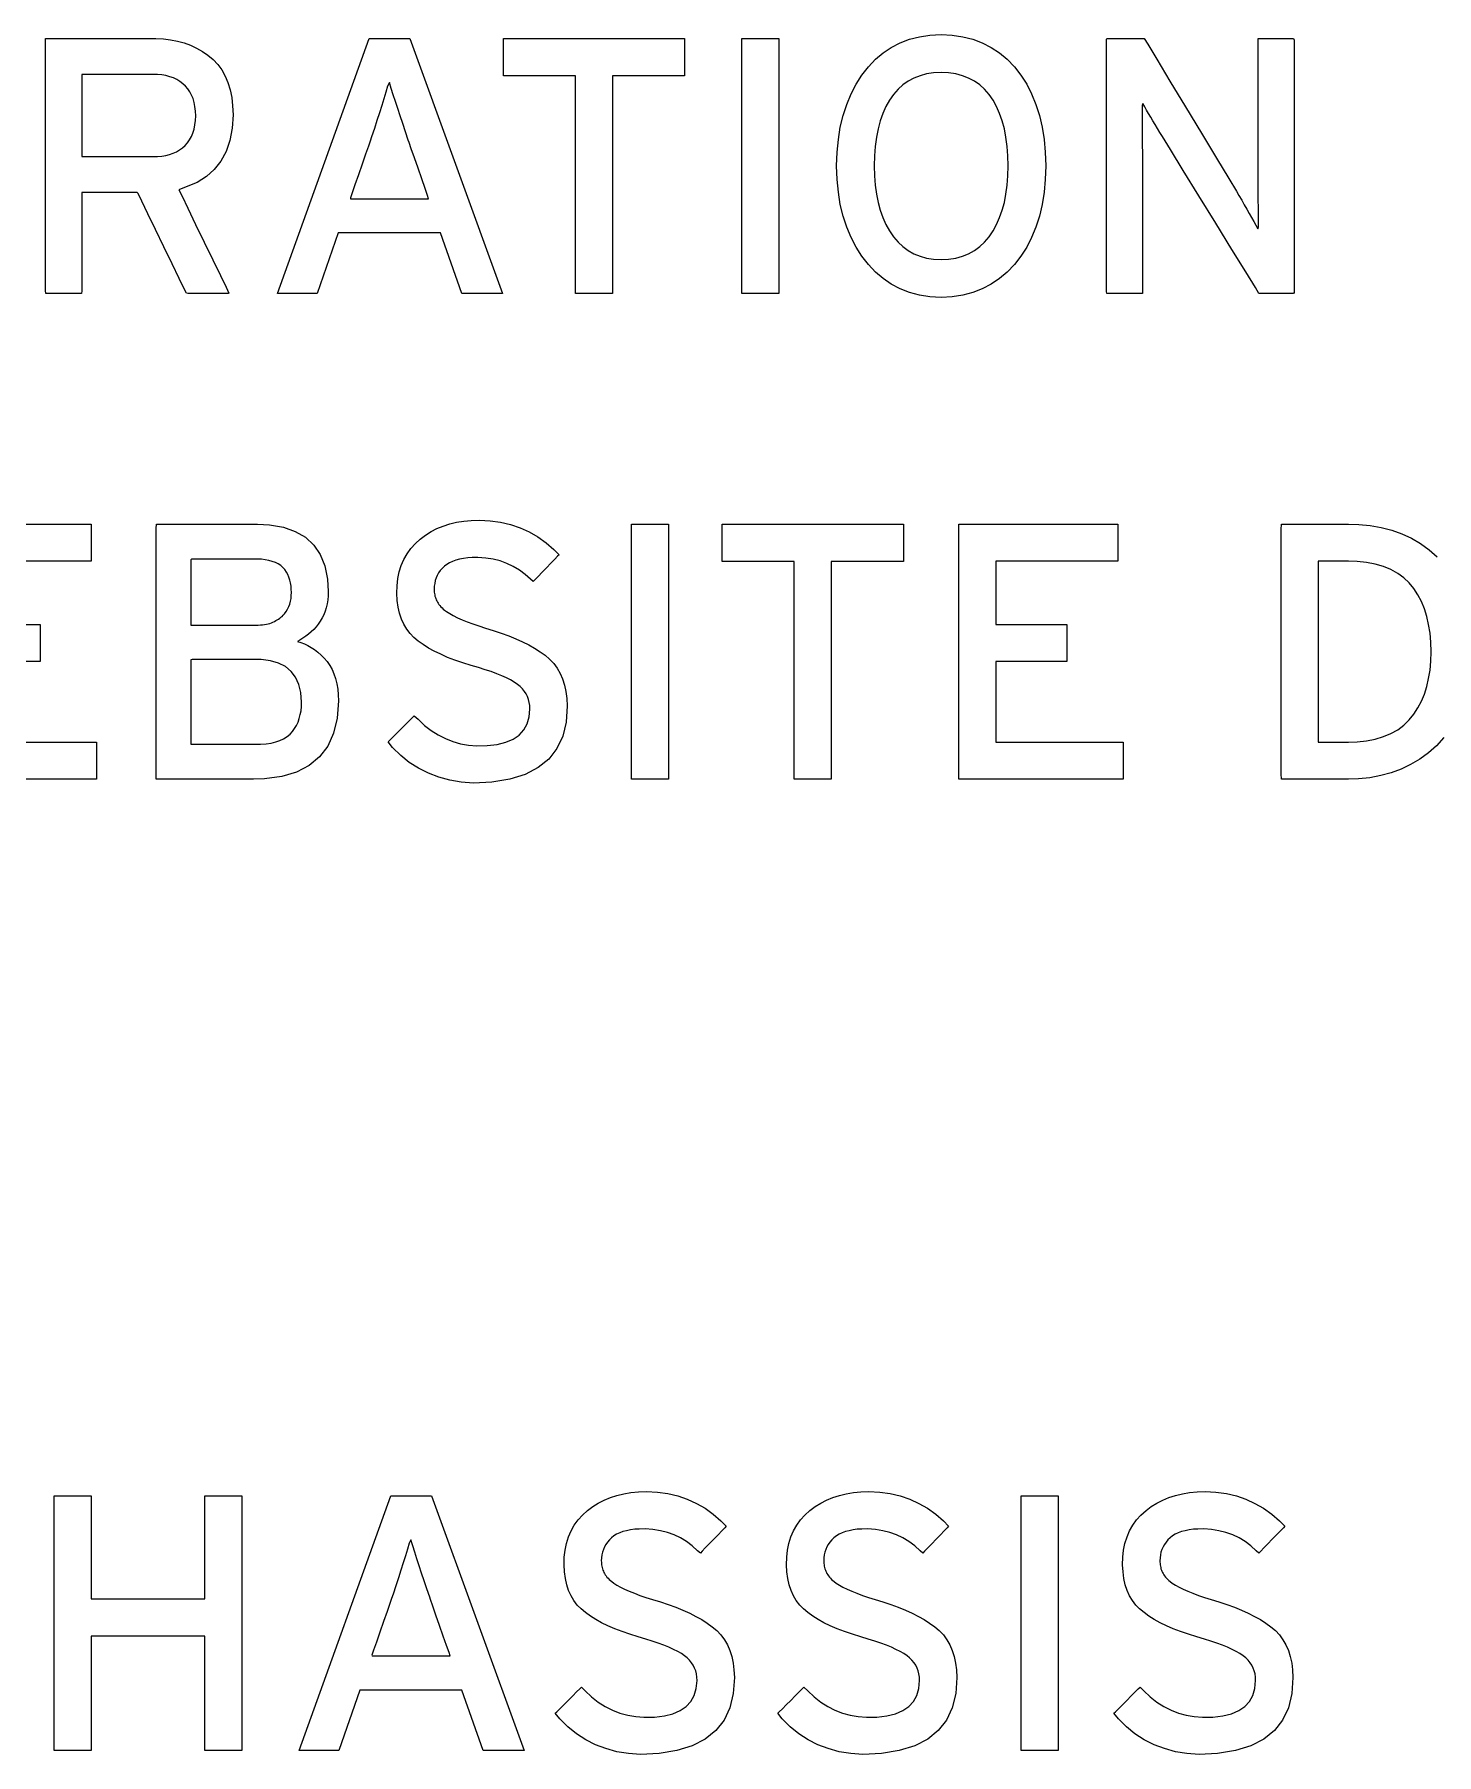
# Model space of a CAD drawing. Extents: x 1 to 47.7, y 0.2 to 33.4.
# Drawn here: x 10.44 to 11.884, y 23.892 to 25.662 of the extents above; entities that cross this region are included whole.
import ezdxf

# ---------------------------------------------------------------- set-up
doc = ezdxf.new("R2010")
doc.units = 0
doc.header["$MEASUREMENT"] = 0
doc.layers.add('6_0____DWG', color=7, linetype='CONTINUOUS')

msp = doc.modelspace()

# ---------------------------------------------------------------- linework, layer by layer
at = {"layer": '6_0____DWG'}
for points in [[(10.6445, 25.5798), (10.6435, 25.5658), (10.6411, 25.5532), (10.6373, 25.542), (10.632, 25.532), (10.6252, 25.5234), (10.617, 25.516), (10.6074, 25.51), (10.5963, 25.5054), (10.5888, 25.5025), (10.592, 25.4959), (10.5981, 25.4834), (10.606, 25.4669), (10.6149, 25.4486), (10.6237, 25.4304), (10.6315, 25.4142), (10.6374, 25.4021), (10.6403, 25.3961), (10.6396, 25.3958), (10.6359, 25.3958), (10.6301, 25.3958), (10.6229, 25.3958), (10.6153, 25.3958), (10.6081, 25.3958), (10.602, 25.3958), (10.5978, 25.3958), (10.5965, 25.3959), (10.5943, 25.4004), (10.5891, 25.4111), (10.5817, 25.4262), (10.5733, 25.4437), (10.5646, 25.4615), (10.5567, 25.4779), (10.5504, 25.4909), (10.5467, 25.4985), (10.5457, 25.4997), (10.5418, 25.4997), (10.5348, 25.4997), (10.5259, 25.4997), (10.516, 25.4997), (10.5063, 25.4997), (10.4978, 25.4997), (10.4916, 25.4997), (10.4888, 25.4997), (10.4887, 25.4971), (10.4887, 25.4878), (10.4887, 25.4737), (10.4887, 25.4567), (10.4887, 25.4388), (10.4887, 25.4218), (10.4887, 25.4077), (10.4887, 25.3985), (10.4886, 25.3958), (10.4868, 25.3958), (10.4827, 25.3958), (10.4772, 25.3958), (10.4709, 25.3958), (10.4645, 25.3958), (10.4587, 25.3958), (10.4542, 25.3958), (10.4517, 25.3958), (10.4514, 25.3988), (10.4514, 25.418), (10.4514, 25.4508), (10.4514, 25.4922), (10.4514, 25.5374), (10.4514, 25.5815), (10.4514, 25.6195), (10.4514, 25.6467), (10.4514, 25.6581), (10.4548, 25.6582), (10.4653, 25.6582), (10.4808, 25.6582), (10.4992, 25.6582), (10.5185, 25.6582), (10.5365, 25.6582), (10.5512, 25.6582), (10.5606, 25.6582), (10.565, 25.6582), (10.5728, 25.6578), (10.5802, 25.6569), (10.5874, 25.6555), (10.5942, 25.6536), (10.6008, 25.6513), (10.607, 25.6484), (10.613, 25.645), (10.6186, 25.6411), (10.6239, 25.6366), (10.6287, 25.6315), (10.6328, 25.6259), (10.6363, 25.6196), (10.6392, 25.6128), (10.6415, 25.6054), (10.6431, 25.5975), (10.6441, 25.5889)], [(11.4813, 25.5271), (11.4808, 25.5132), (11.4796, 25.4999), (11.4776, 25.4872), (11.4748, 25.4753), (11.4712, 25.464), (11.4668, 25.4534), (11.4617, 25.4435), (11.4558, 25.4343), (11.4491, 25.4256), (11.4417, 25.4178), (11.4337, 25.4111), (11.4252, 25.4053), (11.416, 25.4006), (11.4062, 25.3968), (11.3959, 25.3941), (11.385, 25.3923), (11.3735, 25.3916), (11.362, 25.3923), (11.3512, 25.3941), (11.341, 25.3968), (11.3314, 25.4006), (11.3223, 25.4053), (11.3139, 25.4111), (11.3061, 25.4178), (11.2988, 25.4256), (11.2921, 25.4343), (11.2861, 25.4435), (11.2808, 25.4534), (11.2764, 25.464), (11.2727, 25.4753), (11.2698, 25.4872), (11.2678, 25.4999), (11.2665, 25.5132), (11.266, 25.5271), (11.2665, 25.5411), (11.2678, 25.5544), (11.2698, 25.5671), (11.2727, 25.5791), (11.2764, 25.5904), (11.2808, 25.6011), (11.2861, 25.6111), (11.2921, 25.6205), (11.2988, 25.6291), (11.3061, 25.6368), (11.3139, 25.6434), (11.3223, 25.6491), (11.3314, 25.6538), (11.341, 25.6574), (11.3512, 25.6601), (11.362, 25.6618), (11.3735, 25.6624), (11.385, 25.6618), (11.3959, 25.6601), (11.4062, 25.6574), (11.416, 25.6538), (11.4252, 25.6491), (11.4337, 25.6434), (11.4417, 25.6368), (11.4491, 25.6291), (11.4558, 25.6205), (11.4617, 25.6111), (11.4668, 25.6011), (11.4712, 25.5904), (11.4748, 25.5791), (11.4776, 25.5671), (11.4796, 25.5544), (11.4808, 25.5411)], [(11.7008, 25.3958), (11.6972, 25.4018), (11.6873, 25.4179), (11.6731, 25.4409), (11.6564, 25.468), (11.6391, 25.4962), (11.6229, 25.5225), (11.6098, 25.5438), (11.6015, 25.5573), (11.5988, 25.5616), (11.5964, 25.5657), (11.594, 25.5697), (11.5917, 25.5736), (11.5894, 25.5774), (11.5873, 25.581), (11.5852, 25.5845), (11.5832, 25.588), (11.5813, 25.5913), (11.5805, 25.5891), (11.5806, 25.5828), (11.5806, 25.5763), (11.5806, 25.5696), (11.5806, 25.5627), (11.5807, 25.5556), (11.5807, 25.5482), (11.5808, 25.5407), (11.5809, 25.533), (11.5809, 25.5282), (11.5809, 25.516), (11.5809, 25.4976), (11.5809, 25.4755), (11.5809, 25.4522), (11.5809, 25.4301), (11.5809, 25.4117), (11.5809, 25.3995), (11.5809, 25.3958), (11.5792, 25.3958), (11.5753, 25.3958), (11.57, 25.3958), (11.5638, 25.3958), (11.5575, 25.3958), (11.5517, 25.3958), (11.5471, 25.3958), (11.5444, 25.3958), (11.544, 25.3977), (11.544, 25.4147), (11.544, 25.4456), (11.544, 25.4857), (11.544, 25.5303), (11.544, 25.5744), (11.544, 25.6135), (11.544, 25.6428), (11.544, 25.6574), (11.5447, 25.6582), (11.5479, 25.6582), (11.5529, 25.6582), (11.5591, 25.6582), (11.5657, 25.6582), (11.5721, 25.6582), (11.5776, 25.6582), (11.5814, 25.6582), (11.5828, 25.6582), (11.5863, 25.6524), (11.5957, 25.6368), (11.6092, 25.6143), (11.6252, 25.588), (11.6417, 25.5606), (11.6571, 25.535), (11.6697, 25.5142), (11.6776, 25.5011), (11.6802, 25.4966), (11.6831, 25.4918), (11.6858, 25.4871), (11.6884, 25.4825), (11.6909, 25.4782), (11.6933, 25.474), (11.6955, 25.4699), (11.6977, 25.4661), (11.6997, 25.4624), (11.7005, 25.4645), (11.7004, 25.471), (11.7003, 25.4777), (11.7003, 25.4846), (11.7002, 25.4916), (11.7002, 25.4989), (11.7002, 25.5063), (11.7001, 25.5139), (11.7001, 25.5217), (11.7001, 25.5265), (11.7001, 25.5386), (11.7001, 25.5569), (11.7001, 25.5789), (11.7001, 25.6021), (11.7001, 25.6241), (11.7001, 25.6424), (11.7001, 25.6546), (11.7002, 25.6582), (11.7019, 25.6582), (11.7057, 25.6582), (11.7111, 25.6582), (11.7173, 25.6582), (11.7236, 25.6582), (11.7293, 25.6582), (11.7339, 25.6582), (11.7366, 25.6582), (11.7371, 25.6564), (11.7371, 25.6394), (11.7371, 25.6084), (11.7371, 25.5683), (11.7371, 25.5238), (11.7371, 25.4796), (11.7371, 25.4405), (11.7371, 25.4113), (11.7371, 25.3967), (11.7364, 25.3958), (11.7334, 25.3958), (11.7287, 25.3958), (11.723, 25.3958), (11.7168, 25.3958), (11.7108, 25.3958), (11.7057, 25.3958), (11.7022, 25.3958)], [(11.4425, 25.5271), (11.4423, 25.5374), (11.4416, 25.5472), (11.4403, 25.5565), (11.4387, 25.5652), (11.4365, 25.5733), (11.4338, 25.581), (11.4307, 25.5881), (11.4271, 25.5947), (11.423, 25.6006), (11.4184, 25.6059), (11.4134, 25.6104), (11.4079, 25.6143), (11.4019, 25.6174), (11.3955, 25.6199), (11.3886, 25.6217), (11.3813, 25.6228), (11.3735, 25.6233), (11.3658, 25.6228), (11.3586, 25.6217), (11.3519, 25.6199), (11.3456, 25.6174), (11.3397, 25.6143), (11.3342, 25.6104), (11.3292, 25.6059), (11.3247, 25.6006), (11.3205, 25.5947), (11.3168, 25.5881), (11.3136, 25.581), (11.3109, 25.5733), (11.3087, 25.5652), (11.307, 25.5565), (11.3058, 25.5472), (11.305, 25.5374), (11.3048, 25.5271), (11.305, 25.5169), (11.3058, 25.5073), (11.307, 25.4981), (11.3087, 25.4895), (11.3109, 25.4814), (11.3136, 25.4738), (11.3168, 25.4668), (11.3205, 25.4603), (11.3247, 25.4542), (11.3292, 25.4487), (11.3342, 25.444), (11.3397, 25.4399), (11.3456, 25.4366), (11.3519, 25.4341), (11.3586, 25.4322), (11.3658, 25.4312), (11.3735, 25.4308), (11.3813, 25.4312), (11.3886, 25.4322), (11.3955, 25.4341), (11.4019, 25.4366), (11.4079, 25.4399), (11.4134, 25.444), (11.4184, 25.4487), (11.423, 25.4542), (11.4271, 25.4603), (11.4307, 25.4668), (11.4338, 25.4738), (11.4365, 25.4814), (11.4387, 25.4895), (11.4403, 25.4981), (11.4416, 25.5073), (11.4423, 25.5169)], [(10.6061, 25.5787), (10.6059, 25.5835), (10.6053, 25.5881), (10.6045, 25.5923), (10.6033, 25.5963), (10.6018, 25.6), (10.6, 25.6033), (10.5979, 25.6064), (10.5955, 25.6091), (10.5928, 25.6117), (10.5898, 25.614), (10.5866, 25.6159), (10.5831, 25.6176), (10.5794, 25.6189), (10.5754, 25.62), (10.5712, 25.6207), (10.5668, 25.6211), (10.5628, 25.6213), (10.5591, 25.6213), (10.5509, 25.6213), (10.5396, 25.6213), (10.5267, 25.6213), (10.5137, 25.6213), (10.5021, 25.6213), (10.4933, 25.6213), (10.4889, 25.6213), (10.4887, 25.6195), (10.4887, 25.6122), (10.4887, 25.6006), (10.4887, 25.5864), (10.4887, 25.5714), (10.4887, 25.5573), (10.4887, 25.5457), (10.4887, 25.5383), (10.4889, 25.5366), (10.4933, 25.5366), (10.5021, 25.5366), (10.5137, 25.5366), (10.5267, 25.5366), (10.5396, 25.5366), (10.5509, 25.5366), (10.5591, 25.5366), (10.5628, 25.5366), (10.5667, 25.5367), (10.5711, 25.5371), (10.5752, 25.5378), (10.5791, 25.5388), (10.5828, 25.5401), (10.5862, 25.5417), (10.5895, 25.5435), (10.5924, 25.5457), (10.5952, 25.5482), (10.5977, 25.5509), (10.5998, 25.5539), (10.6017, 25.5573), (10.6032, 25.5609), (10.6044, 25.5649), (10.6053, 25.5692), (10.6059, 25.5738)], [(10.8249, 25.5537), (10.822, 25.5623), (10.8192, 25.5706), (10.8166, 25.5785), (10.8141, 25.5861), (10.8117, 25.5933), (10.8095, 25.6002), (10.8074, 25.6067), (10.8055, 25.6129), (10.8037, 25.6093), (10.8019, 25.603), (10.7998, 25.5962), (10.7976, 25.5891), (10.7952, 25.5816), (10.7927, 25.5738), (10.79, 25.5655), (10.7871, 25.5569), (10.7856, 25.5524), (10.7838, 25.5473), (10.7809, 25.539), (10.7774, 25.5287), (10.7736, 25.5178), (10.77, 25.5075), (10.7671, 25.4992), (10.7653, 25.4941), (10.7656, 25.4932), (10.7713, 25.4932), (10.7818, 25.4932), (10.7952, 25.4932), (10.8099, 25.4932), (10.8241, 25.4932), (10.836, 25.4932), (10.8438, 25.4932), (10.8459, 25.4933), (10.8447, 25.4967), (10.8422, 25.5039), (10.8388, 25.5137), (10.835, 25.5246), (10.8313, 25.5353), (10.828, 25.5446), (10.8258, 25.5512)], [(10.9886, 24.9712), (10.9875, 24.9546), (10.984, 24.94), (10.978, 24.9273), (10.9695, 24.9165), (10.9586, 24.9077), (10.9452, 24.9007), (10.9294, 24.8958), (10.911, 24.8927), (10.892, 24.8917), (10.8795, 24.8927), (10.8676, 24.8947), (10.8563, 24.8978), (10.8456, 24.9019), (10.8355, 24.907), (10.826, 24.9131), (10.8171, 24.9203), (10.8088, 24.9284), (10.8041, 24.9342), (10.8058, 24.9358), (10.8089, 24.9389), (10.813, 24.943), (10.8175, 24.9475), (10.8221, 24.9521), (10.8262, 24.9562), (10.8294, 24.9593), (10.8311, 24.9611), (10.835, 24.9574), (10.8416, 24.9512), (10.8485, 24.9458), (10.8557, 24.9413), (10.8631, 24.9375), (10.8708, 24.9344), (10.8787, 24.9322), (10.8869, 24.9308), (10.8954, 24.9301), (10.9062, 24.9303), (10.9164, 24.9316), (10.9253, 24.9338), (10.9329, 24.937), (10.939, 24.9412), (10.9438, 24.9464), (10.9473, 24.9526), (10.9494, 24.9598), (10.9502, 24.968), (10.95, 24.9715), (10.9495, 24.9748), (10.9488, 24.9778), (10.9477, 24.9808), (10.9462, 24.9836), (10.9445, 24.9862), (10.9424, 24.9888), (10.94, 24.9912), (10.9373, 24.9934), (10.934, 24.9956), (10.9302, 24.9979), (10.926, 25), (10.9212, 25.0022), (10.916, 25.0043), (10.9103, 25.0065), (10.9041, 25.0085), (10.8974, 25.0106), (10.8897, 25.0128), (10.8811, 25.0155), (10.8729, 25.0183), (10.8654, 25.0212), (10.8583, 25.0243), (10.8517, 25.0275), (10.8457, 25.0308), (10.8402, 25.0343), (10.8352, 25.0379), (10.8308, 25.0416), (10.8268, 25.0456), (10.8233, 25.0502), (10.8203, 25.0552), (10.8179, 25.0606), (10.816, 25.0665), (10.8145, 25.0729), (10.8136, 25.0798), (10.8132, 25.0871), (10.8134, 25.0948), (10.8142, 25.1022), (10.8157, 25.1091), (10.8177, 25.1157), (10.8204, 25.1219), (10.8237, 25.1278), (10.8276, 25.1332), (10.8322, 25.1383), (10.8373, 25.1429), (10.8427, 25.147), (10.8485, 25.1506), (10.8545, 25.1537), (10.8609, 25.1563), (10.8677, 25.1585), (10.8747, 25.1602), (10.8821, 25.1614), (10.8898, 25.1622), (10.8982, 25.1624), (10.9093, 25.1618), (10.92, 25.1603), (10.9303, 25.1579), (10.9401, 25.1546), (10.9495, 25.1503), (10.9584, 25.1452), (10.9668, 25.1392), (10.9748, 25.1323), (10.9802, 25.1267), (10.9787, 25.1252), (10.9757, 25.1221), (10.9718, 25.118), (10.9673, 25.1134), (10.9628, 25.1087), (10.9587, 25.1044), (10.9554, 25.1011), (10.9536, 25.0991), (10.9508, 25.1015), (10.9452, 25.1066), (10.9393, 25.111), (10.9331, 25.1148), (10.9265, 25.1179), (10.9196, 25.1204), (10.9123, 25.1222), (10.9047, 25.1234), (10.8967, 25.124), (10.8907, 25.1239), (10.8861, 25.1236), (10.8817, 25.123), (10.8776, 25.1222), (10.8739, 25.1212), (10.8705, 25.12), (10.8674, 25.1185), (10.8645, 25.1168), (10.8621, 25.1149), (10.8598, 25.1128), (10.8579, 25.1105), (10.8562, 25.1081), (10.8548, 25.1056), (10.8536, 25.1029), (10.8527, 25.1002), (10.8521, 25.0973), (10.8517, 25.0943), (10.8516, 25.0913), (10.8516, 25.0897), (10.8517, 25.0883), (10.8519, 25.0869), (10.8521, 25.0855), (10.8524, 25.0842), (10.8528, 25.0829), (10.8532, 25.0817), (10.8537, 25.0805), (10.8542, 25.0793), (10.8549, 25.0781), (10.8556, 25.0768), (10.8565, 25.0756), (10.8574, 25.0744), (10.8585, 25.0732), (10.8597, 25.0721), (10.8609, 25.0709), (10.8623, 25.0698), (10.8644, 25.0683), (10.8676, 25.0662), (10.8713, 25.0641), (10.8755, 25.062), (10.8803, 25.0599), (10.8856, 25.0578), (10.8913, 25.0556), (10.8976, 25.0535), (10.9044, 25.0513), (10.9124, 25.0488), (10.9206, 25.0462), (10.9283, 25.0434), (10.9357, 25.0404), (10.9425, 25.0373), (10.949, 25.034), (10.955, 25.0306), (10.9606, 25.027), (10.9658, 25.0233), (10.9705, 25.0193), (10.9747, 25.0149), (10.9783, 25.01), (10.9814, 25.0046), (10.9839, 24.9989), (10.9859, 24.9926), (10.9873, 24.9859), (10.9882, 24.9788)], [(10.7532, 24.9763), (10.7518, 24.9586), (10.748, 24.9431), (10.742, 24.9298), (10.7336, 24.9187), (10.7229, 24.9097), (10.7099, 24.903), (10.6946, 24.8985), (10.677, 24.8962), (10.6654, 24.8958), (10.6585, 24.8958), (10.6462, 24.8958), (10.6303, 24.8958), (10.6128, 24.8958), (10.5956, 24.8958), (10.5807, 24.8958), (10.5699, 24.8958), (10.5653, 24.8958), (10.5653, 24.9037), (10.5653, 24.9286), (10.5653, 24.9654), (10.5653, 25.0092), (10.5653, 25.055), (10.5653, 25.0976), (10.5653, 25.1322), (10.5653, 25.1537), (10.5657, 25.1582), (10.5721, 25.1582), (10.5843, 25.1582), (10.6005, 25.1582), (10.6185, 25.1582), (10.6364, 25.1582), (10.6522, 25.1582), (10.6639, 25.1582), (10.6695, 25.1582), (10.6821, 25.1576), (10.6963, 25.1552), (10.7086, 25.1509), (10.719, 25.1448), (10.7276, 25.1368), (10.7342, 25.127), (10.7389, 25.1153), (10.7418, 25.1018), (10.7426, 25.0891), (10.7425, 25.0846), (10.742, 25.0803), (10.7414, 25.0762), (10.7405, 25.0723), (10.7393, 25.0686), (10.7379, 25.0651), (10.7362, 25.0617), (10.7343, 25.0585), (10.7322, 25.0555), (10.73, 25.0527), (10.7276, 25.05), (10.725, 25.0475), (10.7223, 25.0452), (10.7194, 25.043), (10.7164, 25.0409), (10.7132, 25.039), (10.7107, 25.0374), (10.7144, 25.0364), (10.7181, 25.035), (10.7216, 25.0333), (10.7251, 25.0314), (10.7285, 25.0291), (10.7319, 25.0265), (10.7351, 25.0236), (10.7383, 25.0203), (10.7413, 25.0168), (10.744, 25.0129), (10.7464, 25.0087), (10.7484, 25.0042), (10.75, 24.9993), (10.7513, 24.994), (10.7523, 24.9885), (10.7529, 24.9826)], [(10.7046, 25.0879), (10.7045, 25.0913), (10.7042, 25.0946), (10.7037, 25.0978), (10.7029, 25.1008), (10.702, 25.1037), (10.7008, 25.1064), (10.6994, 25.109), (10.6979, 25.1115), (10.6959, 25.1137), (10.6936, 25.1157), (10.691, 25.1174), (10.6881, 25.1188), (10.6849, 25.12), (10.6814, 25.121), (10.6777, 25.1217), (10.6737, 25.1221), (10.6693, 25.1224), (10.6667, 25.1224), (10.6598, 25.1224), (10.6498, 25.1224), (10.6382, 25.1224), (10.6263, 25.1224), (10.6153, 25.1224), (10.6067, 25.1224), (10.6018, 25.1224), (10.6011, 25.1217), (10.6011, 25.1168), (10.6011, 25.1082), (10.6011, 25.0973), (10.6011, 25.0854), (10.6011, 25.0738), (10.6011, 25.0639), (10.6011, 25.057), (10.6011, 25.0544), (10.6037, 25.0544), (10.6107, 25.0544), (10.6206, 25.0544), (10.6322, 25.0544), (10.6442, 25.0544), (10.6551, 25.0544), (10.6637, 25.0544), (10.6687, 25.0544), (10.6705, 25.0544), (10.6727, 25.0545), (10.6748, 25.0547), (10.6768, 25.0549), (10.6788, 25.0553), (10.6806, 25.0557), (10.6824, 25.0562), (10.6841, 25.0568), (10.6856, 25.0575), (10.6872, 25.0582), (10.6886, 25.059), (10.69, 25.0598), (10.6913, 25.0606), (10.6926, 25.0615), (10.6938, 25.0625), (10.695, 25.0634), (10.6961, 25.0645), (10.6975, 25.0661), (10.6992, 25.0684), (10.7006, 25.0709), (10.7019, 25.0734), (10.7028, 25.0761), (10.7036, 25.0789), (10.7042, 25.0818), (10.7045, 25.0848)], [(11.8781, 25.027), (11.8778, 25.0368), (11.877, 25.0462), (11.8756, 25.055), (11.8737, 25.0633), (11.8712, 25.0712), (11.8681, 25.0786), (11.8645, 25.0855), (11.8604, 25.0919), (11.8555, 25.0978), (11.85, 25.1031), (11.8437, 25.1076), (11.8367, 25.1115), (11.8291, 25.1146), (11.8207, 25.117), (11.8117, 25.1188), (11.8019, 25.1198), (11.793, 25.1202), (11.7914, 25.1202), (11.788, 25.1202), (11.7832, 25.1202), (11.7778, 25.1202), (11.7723, 25.1202), (11.7674, 25.1202), (11.7638, 25.1202), (11.7619, 25.1202), (11.7618, 25.1164), (11.7618, 25.1002), (11.7618, 25.0747), (11.7618, 25.0435), (11.7618, 25.0105), (11.7618, 24.9794), (11.7618, 24.9539), (11.7618, 24.9377), (11.7619, 24.9339), (11.7638, 24.9339), (11.7674, 24.9339), (11.7723, 24.9339), (11.7778, 24.9339), (11.7832, 24.9339), (11.788, 24.9339), (11.7914, 24.9339), (11.793, 24.9339), (11.8019, 24.9342), (11.8117, 24.9353), (11.8207, 24.9371), (11.8291, 24.9396), (11.8367, 24.9428), (11.8437, 24.9467), (11.85, 24.9514), (11.8555, 24.9567), (11.8604, 24.9627), (11.8645, 24.9691), (11.8681, 24.976), (11.8712, 24.9833), (11.8737, 24.9911), (11.8756, 24.9994), (11.877, 25.0081), (11.8778, 25.0173)], [(10.715, 24.9752), (10.7142, 24.9849), (10.7122, 24.9934), (10.7089, 25.0007), (10.7043, 25.0067), (10.6985, 25.0116), (10.6914, 25.0152), (10.6831, 25.0176), (10.6735, 25.0188), (10.6688, 25.0189), (10.6629, 25.0189), (10.6534, 25.0189), (10.6418, 25.0189), (10.6294, 25.0189), (10.6178, 25.0189), (10.6083, 25.0189), (10.6024, 25.0189), (10.6011, 25.0185), (10.6011, 25.0129), (10.6011, 25.0022), (10.6011, 24.9882), (10.6011, 24.9727), (10.6011, 24.9575), (10.6011, 24.9444), (10.6011, 24.9352), (10.6011, 24.9317), (10.6038, 24.9317), (10.611, 24.9317), (10.6212, 24.9317), (10.633, 24.9317), (10.6451, 24.9317), (10.656, 24.9317), (10.6643, 24.9317), (10.6687, 24.9317), (10.6729, 24.9318), (10.6785, 24.9322), (10.6837, 24.933), (10.6884, 24.9341), (10.6927, 24.9356), (10.6966, 24.9374), (10.7001, 24.9396), (10.7032, 24.9421), (10.7057, 24.945), (10.7079, 24.948), (10.7098, 24.9512), (10.7114, 24.9546), (10.7127, 24.9583), (10.7137, 24.9622), (10.7145, 24.9663), (10.7149, 24.9706)], [(11.1607, 23.9712), (11.1596, 23.9546), (11.1561, 23.94), (11.1501, 23.9273), (11.1417, 23.9165), (11.1307, 23.9077), (11.1173, 23.9007), (11.1015, 23.8958), (11.0832, 23.8927), (11.0641, 23.8917), (11.0516, 23.8927), (11.0397, 23.8947), (11.0284, 23.8978), (11.0177, 23.9019), (11.0076, 23.907), (10.9981, 23.9131), (10.9892, 23.9203), (10.9809, 23.9284), (10.9763, 23.9342), (10.9779, 23.9358), (10.981, 23.9389), (10.9851, 23.943), (10.9897, 23.9475), (10.9942, 23.9521), (10.9983, 23.9562), (11.0015, 23.9593), (11.0032, 23.9611), (11.0071, 23.9574), (11.0137, 23.9512), (11.0206, 23.9458), (11.0278, 23.9413), (11.0352, 23.9375), (11.0429, 23.9344), (11.0509, 23.9322), (11.0591, 23.9308), (11.0675, 23.9301), (11.0783, 23.9303), (11.0886, 23.9316), (11.0974, 23.9338), (11.105, 23.937), (11.1112, 23.9412), (11.116, 23.9464), (11.1194, 23.9526), (11.1215, 23.9598), (11.1223, 23.968), (11.1221, 23.9715), (11.1217, 23.9748), (11.1209, 23.9778), (11.1198, 23.9808), (11.1184, 23.9836), (11.1166, 23.9862), (11.1145, 23.9888), (11.1122, 23.9912), (11.1094, 23.9934), (11.1061, 23.9956), (11.1024, 23.9979), (11.0981, 24), (11.0933, 24.0022), (11.0881, 24.0043), (11.0824, 24.0065), (11.0762, 24.0085), (11.0695, 24.0106), (11.0618, 24.0128), (11.0532, 24.0155), (11.0451, 24.0183), (11.0375, 24.0212), (11.0304, 24.0243), (11.0239, 24.0275), (11.0179, 24.0308), (11.0124, 24.0343), (11.0074, 24.0379), (11.0029, 24.0416), (10.9989, 24.0456), (10.9954, 24.0502), (10.9925, 24.0552), (10.99, 24.0606), (10.9881, 24.0665), (10.9867, 24.0729), (10.9857, 24.0798), (10.9853, 24.0871), (10.9855, 24.0948), (10.9864, 24.1022), (10.9878, 24.1091), (10.9899, 24.1157), (10.9925, 24.1219), (10.9958, 24.1278), (10.9998, 24.1332), (11.0043, 24.1383), (11.0094, 24.1429), (11.0149, 24.147), (11.0206, 24.1506), (11.0267, 24.1537), (11.0331, 24.1563), (11.0398, 24.1585), (11.0468, 24.1602), (11.0542, 24.1614), (11.0619, 24.1622), (11.0703, 24.1624), (11.0815, 24.1618), (11.0922, 24.1603), (11.1024, 24.1579), (11.1122, 24.1546), (11.1216, 24.1503), (11.1305, 24.1452), (11.1389, 24.1392), (11.1469, 24.1323), (11.1523, 24.1267), (11.1508, 24.1252), (11.1479, 24.1221), (11.1439, 24.118), (11.1394, 24.1134), (11.1349, 24.1087), (11.1308, 24.1044), (11.1275, 24.1011), (11.1257, 24.0991), (11.1229, 24.1015), (11.1174, 24.1066), (11.1115, 24.111), (11.1052, 24.1148), (11.0987, 24.1179), (11.0917, 24.1204), (11.0845, 24.1222), (11.0768, 24.1234), (11.0689, 24.124), (11.0628, 24.1239), (11.0582, 24.1236), (11.0538, 24.123), (11.0498, 24.1222), (11.046, 24.1212), (11.0426, 24.12), (11.0395, 24.1185), (11.0367, 24.1168), (11.0342, 24.1149), (11.032, 24.1128), (11.03, 24.1105), (11.0284, 24.1081), (11.0269, 24.1056), (11.0258, 24.1029), (11.0249, 24.1002), (11.0242, 24.0973), (11.0239, 24.0943), (11.0237, 24.0913), (11.0238, 24.0897), (11.0239, 24.0883), (11.024, 24.0869), (11.0243, 24.0855), (11.0245, 24.0842), (11.0249, 24.0829), (11.0253, 24.0817), (11.0258, 24.0805), (11.0263, 24.0793), (11.027, 24.0781), (11.0277, 24.0768), (11.0286, 24.0756), (11.0295, 24.0744), (11.0306, 24.0732), (11.0318, 24.0721), (11.0331, 24.0709), (11.0344, 24.0698), (11.0365, 24.0683), (11.0397, 24.0662), (11.0434, 24.0641), (11.0477, 24.062), (11.0524, 24.0599), (11.0577, 24.0578), (11.0634, 24.0556), (11.0697, 24.0535), (11.0765, 24.0513), (11.0845, 24.0488), (11.0927, 24.0462), (11.1005, 24.0434), (11.1078, 24.0404), (11.1147, 24.0373), (11.1211, 24.034), (11.1272, 24.0306), (11.1328, 24.027), (11.1379, 24.0233), (11.1426, 24.0193), (11.1468, 24.0149), (11.1504, 24.01), (11.1535, 24.0046), (11.156, 23.9989), (11.158, 23.9926), (11.1594, 23.9859), (11.1603, 23.9788)], [(11.3897, 23.9712), (11.3887, 23.9546), (11.3851, 23.94), (11.3792, 23.9273), (11.3707, 23.9165), (11.3598, 23.9077), (11.3464, 23.9007), (11.3305, 23.8958), (11.3122, 23.8927), (11.2931, 23.8917), (11.2806, 23.8927), (11.2687, 23.8947), (11.2574, 23.8978), (11.2467, 23.9019), (11.2366, 23.907), (11.2272, 23.9131), (11.2183, 23.9203), (11.21, 23.9284), (11.2053, 23.9342), (11.207, 23.9358), (11.2101, 23.9389), (11.2141, 23.943), (11.2187, 23.9475), (11.2233, 23.9521), (11.2274, 23.9562), (11.2306, 23.9593), (11.2323, 23.9611), (11.2362, 23.9574), (11.2428, 23.9512), (11.2497, 23.9458), (11.2569, 23.9413), (11.2643, 23.9375), (11.272, 23.9344), (11.2799, 23.9322), (11.2881, 23.9308), (11.2966, 23.9301), (11.3074, 23.9303), (11.3176, 23.9316), (11.3265, 23.9338), (11.334, 23.937), (11.3402, 23.9412), (11.345, 23.9464), (11.3485, 23.9526), (11.3506, 23.9598), (11.3513, 23.968), (11.3512, 23.9715), (11.3507, 23.9748), (11.3499, 23.9778), (11.3488, 23.9808), (11.3474, 23.9836), (11.3457, 23.9862), (11.3436, 23.9888), (11.3412, 23.9912), (11.3385, 23.9934), (11.3352, 23.9956), (11.3314, 23.9979), (11.3271, 24), (11.3224, 24.0022), (11.3172, 24.0043), (11.3115, 24.0065), (11.3053, 24.0085), (11.2986, 24.0106), (11.2909, 24.0128), (11.2822, 24.0155), (11.2741, 24.0183), (11.2665, 24.0212), (11.2595, 24.0243), (11.2529, 24.0275), (11.2469, 24.0308), (11.2414, 24.0343), (11.2364, 24.0379), (11.2319, 24.0416), (11.228, 24.0456), (11.2245, 24.0502), (11.2215, 24.0552), (11.2191, 24.0606), (11.2171, 24.0665), (11.2157, 24.0729), (11.2148, 24.0798), (11.2144, 24.0871), (11.2146, 24.0948), (11.2154, 24.1022), (11.2169, 24.1091), (11.2189, 24.1157), (11.2216, 24.1219), (11.2249, 24.1278), (11.2288, 24.1332), (11.2333, 24.1383), (11.2385, 24.1429), (11.2439, 24.147), (11.2497, 24.1506), (11.2557, 24.1537), (11.2621, 24.1563), (11.2688, 24.1585), (11.2759, 24.1602), (11.2833, 24.1614), (11.291, 24.1622), (11.2993, 24.1624), (11.3105, 24.1618), (11.3212, 24.1603), (11.3315, 24.1579), (11.3413, 24.1546), (11.3506, 24.1503), (11.3595, 24.1452), (11.368, 24.1392), (11.376, 24.1323), (11.3813, 24.1267), (11.3799, 24.1252), (11.3769, 24.1221), (11.373, 24.118), (11.3685, 24.1134), (11.3639, 24.1087), (11.3598, 24.1044), (11.3566, 24.1011), (11.3547, 24.0991), (11.3519, 24.1015), (11.3464, 24.1066), (11.3405, 24.111), (11.3343, 24.1148), (11.3277, 24.1179), (11.3208, 24.1204), (11.3135, 24.1222), (11.3059, 24.1234), (11.2979, 24.124), (11.2919, 24.1239), (11.2872, 24.1236), (11.2829, 24.123), (11.2788, 24.1222), (11.2751, 24.1212), (11.2717, 24.12), (11.2685, 24.1185), (11.2657, 24.1168), (11.2632, 24.1149), (11.261, 24.1128), (11.2591, 24.1105), (11.2574, 24.1081), (11.256, 24.1056), (11.2548, 24.1029), (11.2539, 24.1002), (11.2533, 24.0973), (11.2529, 24.0943), (11.2528, 24.0913), (11.2528, 24.0897), (11.2529, 24.0883), (11.2531, 24.0869), (11.2533, 24.0855), (11.2536, 24.0842), (11.254, 24.0829), (11.2544, 24.0817), (11.2549, 24.0805), (11.2554, 24.0793), (11.256, 24.0781), (11.2568, 24.0768), (11.2576, 24.0756), (11.2586, 24.0744), (11.2597, 24.0732), (11.2608, 24.0721), (11.2621, 24.0709), (11.2635, 24.0698), (11.2655, 24.0683), (11.2688, 24.0662), (11.2725, 24.0641), (11.2767, 24.062), (11.2815, 24.0599), (11.2867, 24.0578), (11.2925, 24.0556), (11.2988, 24.0535), (11.3056, 24.0513), (11.3136, 24.0488), (11.3218, 24.0462), (11.3295, 24.0434), (11.3368, 24.0404), (11.3437, 24.0373), (11.3502, 24.034), (11.3562, 24.0306), (11.3618, 24.027), (11.367, 24.0233), (11.3717, 24.0193), (11.3759, 24.0149), (11.3795, 24.01), (11.3825, 24.0046), (11.3851, 23.9989), (11.3871, 23.9926), (11.3885, 23.9859), (11.3894, 23.9788)], [(11.7358, 23.9712), (11.7348, 23.9546), (11.7312, 23.94), (11.7252, 23.9273), (11.7168, 23.9165), (11.7059, 23.9077), (11.6925, 23.9007), (11.6766, 23.8958), (11.6583, 23.8927), (11.6392, 23.8917), (11.6267, 23.8927), (11.6148, 23.8947), (11.6035, 23.8978), (11.5928, 23.9019), (11.5827, 23.907), (11.5732, 23.9131), (11.5644, 23.9203), (11.5561, 23.9284), (11.5514, 23.9342), (11.553, 23.9358), (11.5561, 23.9389), (11.5602, 23.943), (11.5648, 23.9475), (11.5694, 23.9521), (11.5735, 23.9562), (11.5766, 23.9593), (11.5784, 23.9611), (11.5822, 23.9574), (11.5889, 23.9512), (11.5958, 23.9458), (11.6029, 23.9413), (11.6104, 23.9375), (11.6181, 23.9344), (11.626, 23.9322), (11.6342, 23.9308), (11.6427, 23.9301), (11.6534, 23.9303), (11.6637, 23.9316), (11.6726, 23.9338), (11.6801, 23.937), (11.6863, 23.9412), (11.6911, 23.9464), (11.6946, 23.9526), (11.6967, 23.9598), (11.6974, 23.968), (11.6973, 23.9715), (11.6968, 23.9748), (11.696, 23.9778), (11.6949, 23.9808), (11.6935, 23.9836), (11.6917, 23.9862), (11.6897, 23.9888), (11.6873, 23.9912), (11.6846, 23.9934), (11.6813, 23.9956), (11.6775, 23.9979), (11.6732, 24), (11.6685, 24.0022), (11.6633, 24.0043), (11.6575, 24.0065), (11.6513, 24.0085), (11.6447, 24.0106), (11.6369, 24.0128), (11.6283, 24.0155), (11.6202, 24.0183), (11.6126, 24.0212), (11.6056, 24.0243), (11.599, 24.0275), (11.593, 24.0308), (11.5875, 24.0343), (11.5825, 24.0379), (11.578, 24.0416), (11.574, 24.0456), (11.5706, 24.0502), (11.5676, 24.0552), (11.5652, 24.0606), (11.5632, 24.0665), (11.5618, 24.0729), (11.5609, 24.0798), (11.5605, 24.0871), (11.5607, 24.0948), (11.5615, 24.1022), (11.5629, 24.1091), (11.565, 24.1157), (11.5677, 24.1219), (11.571, 24.1278), (11.5749, 24.1332), (11.5794, 24.1383), (11.5846, 24.1429), (11.59, 24.147), (11.5957, 24.1506), (11.6018, 24.1537), (11.6082, 24.1563), (11.6149, 24.1585), (11.622, 24.1602), (11.6294, 24.1614), (11.6371, 24.1622), (11.6454, 24.1624), (11.6566, 24.1618), (11.6673, 24.1603), (11.6776, 24.1579), (11.6874, 24.1546), (11.6967, 24.1503), (11.7056, 24.1452), (11.7141, 24.1392), (11.7221, 24.1323), (11.7274, 24.1267), (11.726, 24.1252), (11.723, 24.1221), (11.7191, 24.118), (11.7146, 24.1134), (11.71, 24.1087), (11.7059, 24.1044), (11.7027, 24.1011), (11.7008, 24.0991), (11.698, 24.1015), (11.6925, 24.1066), (11.6866, 24.111), (11.6804, 24.1148), (11.6738, 24.1179), (11.6669, 24.1204), (11.6596, 24.1222), (11.652, 24.1234), (11.644, 24.124), (11.638, 24.1239), (11.6333, 24.1236), (11.629, 24.123), (11.6249, 24.1222), (11.6212, 24.1212), (11.6177, 24.12), (11.6146, 24.1185), (11.6118, 24.1168), (11.6093, 24.1149), (11.6071, 24.1128), (11.6052, 24.1105), (11.6035, 24.1081), (11.6021, 24.1056), (11.6009, 24.1029), (11.6, 24.1002), (11.5994, 24.0973), (11.599, 24.0943), (11.5989, 24.0913), (11.5989, 24.0897), (11.599, 24.0883), (11.5992, 24.0869), (11.5994, 24.0855), (11.5997, 24.0842), (11.6, 24.0829), (11.6005, 24.0817), (11.6009, 24.0805), (11.6015, 24.0793), (11.6021, 24.0781), (11.6029, 24.0768), (11.6037, 24.0756), (11.6047, 24.0744), (11.6057, 24.0732), (11.6069, 24.0721), (11.6082, 24.0709), (11.6096, 24.0698), (11.6116, 24.0683), (11.6148, 24.0662), (11.6186, 24.0641), (11.6228, 24.062), (11.6275, 24.0599), (11.6328, 24.0578), (11.6386, 24.0556), (11.6449, 24.0535), (11.6517, 24.0513), (11.6597, 24.0488), (11.6678, 24.0462), (11.6756, 24.0434), (11.6829, 24.0404), (11.6898, 24.0373), (11.6963, 24.034), (11.7023, 24.0306), (11.7079, 24.027), (11.7131, 24.0233), (11.7178, 24.0193), (11.7219, 24.0149), (11.7256, 24.01), (11.7286, 24.0046), (11.7312, 23.9989), (11.7331, 23.9926), (11.7346, 23.9859), (11.7355, 23.9788)], [(10.847, 24.0537), (10.8441, 24.0623), (10.8413, 24.0706), (10.8387, 24.0785), (10.8362, 24.0861), (10.8339, 24.0933), (10.8316, 24.1002), (10.8296, 24.1067), (10.8276, 24.1129), (10.8259, 24.1093), (10.824, 24.103), (10.822, 24.0962), (10.8198, 24.0891), (10.8174, 24.0816), (10.8148, 24.0738), (10.8121, 24.0655), (10.8092, 24.0569), (10.8077, 24.0524), (10.806, 24.0473), (10.8031, 24.039), (10.7995, 24.0287), (10.7957, 24.0178), (10.7921, 24.0075), (10.7892, 23.9992), (10.7875, 23.9941), (10.7877, 23.9932), (10.7934, 23.9932), (10.8039, 23.9932), (10.8174, 23.9932), (10.8321, 23.9932), (10.8462, 23.9932), (10.8581, 23.9932), (10.8659, 23.9932), (10.8681, 23.9933), (10.8669, 23.9967), (10.8644, 24.0039), (10.861, 24.0137), (10.8572, 24.0246), (10.8534, 24.0353), (10.8502, 24.0446), (10.8479, 24.0512)]]:
    msp.add_lwpolyline(points, close=True, dxfattribs=at)
for points in [[(10.88, 25.3958), (10.858, 25.4581), (10.7529, 25.4581), (10.7311, 25.3958), (10.6903, 25.3958), (10.7848, 25.6582), (10.8265, 25.6582), (10.9221, 25.3958), (10.88, 25.3958)], [(11.0353, 25.6198), (11.0353, 25.3958), (10.9972, 25.3958), (10.9972, 25.6198), (10.9231, 25.6198), (10.9231, 25.6582), (11.1095, 25.6582), (11.1095, 25.6198), (11.0353, 25.6198)], [(11.1684, 25.3958), (11.1684, 25.6582), (11.2065, 25.6582), (11.2065, 25.3958), (11.1684, 25.3958)], [(10.3347, 24.8958), (10.3347, 25.1582), (10.4985, 25.1582), (10.4985, 25.1202), (10.3728, 25.1202), (10.3728, 25.0549), (10.4458, 25.0549), (10.4458, 25.0169), (10.3728, 25.0169), (10.3728, 24.9339), (10.504, 24.9339), (10.504, 24.8958), (10.3347, 24.8958)], [(11.0547, 24.8958), (11.0547, 25.1582), (11.0928, 25.1582), (11.0928, 24.8958), (11.0547, 24.8958)], [(11.2605, 25.1198), (11.2605, 24.8958), (11.2224, 24.8958), (11.2224, 25.1198), (11.1483, 25.1198), (11.1483, 25.1582), (11.3347, 25.1582), (11.3347, 25.1198), (11.2605, 25.1198)], [(11.392, 24.8958), (11.392, 25.1582), (11.5557, 25.1582), (11.5557, 25.1202), (11.43, 25.1202), (11.43, 25.0549), (11.503, 25.0549), (11.503, 25.0169), (11.43, 25.0169), (11.43, 24.9339), (11.5612, 24.9339), (11.5612, 24.8958), (11.392, 24.8958)], [(11.8914, 24.9387), (11.8838, 24.9302), (11.8753, 24.9229), (11.8664, 24.9164), (11.857, 24.9109), (11.8472, 24.9062), (11.8369, 24.9023), (11.8262, 24.8994), (11.815, 24.8973), (11.8034, 24.8962), (11.793, 24.8958), (11.7896, 24.8958), (11.7819, 24.8958), (11.7713, 24.8958), (11.7593, 24.8958), (11.7471, 24.8958), (11.7363, 24.8958), (11.7281, 24.8958), (11.724, 24.8958), (11.7238, 24.9012), (11.7238, 24.924), (11.7238, 24.9599), (11.7238, 25.0038), (11.7238, 25.0503), (11.7238, 25.0941), (11.7238, 25.1301), (11.7238, 25.1529), (11.724, 25.1582), (11.7281, 25.1582), (11.7363, 25.1582), (11.7471, 25.1582), (11.7593, 25.1582), (11.7713, 25.1582), (11.7819, 25.1582), (11.7896, 25.1582), (11.793, 25.1582), (11.8036, 25.158), (11.8154, 25.1569), (11.8267, 25.155), (11.8376, 25.1522), (11.8479, 25.1485), (11.8578, 25.1439), (11.8672, 25.1384), (11.8761, 25.132), (11.8844, 25.1247)], [(10.6154, 23.8958), (10.6154, 24.0136), (10.4984, 24.0136), (10.4984, 23.8958), (10.4603, 23.8958), (10.4603, 24.1582), (10.4984, 24.1582), (10.4984, 24.052), (10.6154, 24.052), (10.6154, 24.1582), (10.6535, 24.1582), (10.6535, 23.8958), (10.6154, 23.8958)], [(10.9022, 23.8958), (10.8802, 23.9581), (10.7751, 23.9581), (10.7533, 23.8958), (10.7125, 23.8958), (10.8069, 24.1582), (10.8487, 24.1582), (10.9443, 23.8958), (10.9022, 23.8958)], [(11.4559, 23.8958), (11.4559, 24.1582), (11.494, 24.1582), (11.494, 23.8958), (11.4559, 23.8958)]]:
    msp.add_lwpolyline(points, dxfattribs=at)

doc.saveas('drawing.dxf')
